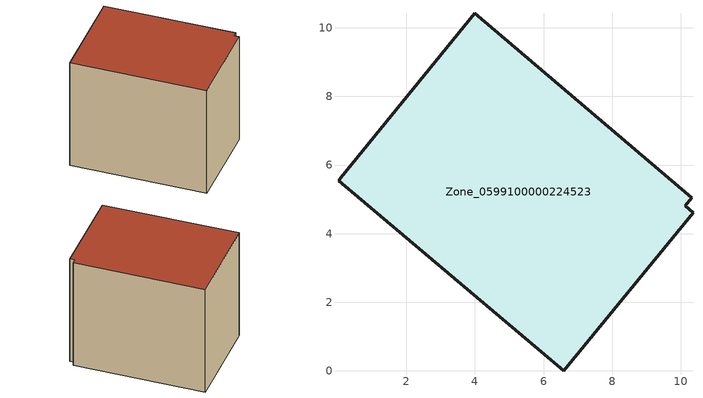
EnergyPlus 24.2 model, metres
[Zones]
Zone_0599100000224523
 floor ground (C_G): 10.13,4.81 10.35,4.61 6.58,0 0.03,5.55 0.09,5.63 3.99,10.43 10.31,5.05 z0.07
 wall outside (C_F): 0.03,5.55 6.58,0 10.35,4.61 10.13,4.81 10.31,5.05 3.99,10.43 0.09,5.63 0.03,5.55 z0.07:7.4
 roof outside (C_R): 10.35,4.61 10.13,4.81 10.31,5.05 3.99,10.43 0.09,5.63 0.03,5.55 6.58,0 z7.4
[BUILDING]
Pand.0599100000224523: North Axis=0; Terrain=City; Loads Convergence Tolerance Value=0.04; Temperature Convergence Tolerance Value=0.4; Solar Distribution=FullExterior; Maximum Number of Warmup Days=25; Minimum Number of Warmup Days=1
[Site:Location]
Rotterdam.The.Hague.AP_ZH_NLD Design_Conditions: Latitude=51.96; Longitude=4.45; Time Zone=1; Elevation=-4.5
[SITE:GROUNDTEMPERATURE:BUILDINGSURFACE]
18, 18, 18, 18, 18, 18, 18, 18, 18, 18, 18, 18
[MATERIAL] Thermal Absorptance=0.9; Solar Absorptance=0.7; Visible Absorptance=0.7
Name | Roughness | Thickness | Conductivity | Density | Specific Heat
G.TC.1946-1964 | MediumSmooth | 0.15 | 1 | 540 | 1210
F.TC.1946-1964 | Rough | 0.3 | 0.857143 | 1920 | 840
R.TC.1946-1964 | MediumRough | 0.2 | 0.235294 | 1500 | 1000
[CONSTRUCTION]
C_G: G.TC.1946-1964
C_F: F.TC.1946-1964
C_R: R.TC.1946-1964
[ZONE]
Zone_0599100000224523: Type=1; Multiplier=1; Ceiling Height=Autocalculate; Volume=Autocalculate; Floor Area=autocalculate; Part of Total Floor Area=Yes
[ZONEINFILTRATION:DESIGNFLOWRATE]
Infil_Zone_0599100000224523: Zone or ZoneList or Space or SpaceList=Zone_0599100000224523; Schedule=AlwaysOn; Design Flow Rate Calculation Method=Flow/Area; Flow Rate per Floor Area=0.003; Constant Term Coefficient=1; Temperature Term Coefficient=0; Velocity Term Coefficient=0; Velocity Squared Term Coefficient=0
[HVACTEMPLATE:ZONE:IDEALLOADSAIRSYSTEM]
Zone_0599100000224523: Maximum Heating Supply Air Temperature=50; Minimum Cooling Supply Air Temperature=13; Maximum Heating Supply Air Humidity Ratio=0.0156; Minimum Cooling Supply Air Humidity Ratio=0.0077; Heating Limit=NoLimit; Cooling Limit=NoLimit; Dehumidification Control Type=ConstantSensibleHeatRatio; Cooling Sensible Heat Ratio=0.7; Dehumidification Setpoint=60; Humidification Control Type=None; Humidification Setpoint=30; Outdoor Air Method=None; Outdoor Air Flow Rate per Person=0.00944; Outdoor Air Flow Rate per Zone Floor Area=0; Outdoor Air Flow Rate per Zone=0; Demand Controlled Ventilation Type=None; Outdoor Air Economizer Type=NoEconomizer; Heat Recovery Type=None; Sensible Heat Recovery Effectiveness=0.7; Latent Heat Recovery Effectiveness=0.65
[ZONECONTROL:THERMOSTAT]
ThermostatControl_Zone_0599100000224523: Zone or ZoneList=Zone_0599100000224523; Control Type Schedule=DualSetpointControlType; Control 1=Thermostat_Zone_0599100000224523; Temperature Difference Between Cutout And Setpoint=0
[THERMOSTATSETPOINT:DUALSETPOINT]
Thermostat_Zone_0599100000224523: Heating Setpoint Temperature Schedule=HeatingSetpoint_Zone_0599100000224523; Cooling Setpoint Temperature Schedule=CoolingSetpoint_Zone_0599100000224523
[SCHEDULE:COMPACT]
HeatingSetpoint_Zone_0599100000224523: Through: 12/31, For: AllDays, Until: 24:00, 21
CoolingSetpoint_Zone_0599100000224523: Through: 12/31, For: AllDays, Until: 24:00, 24
DualSetpointControlType: Through: 12/31, For: AllDays, Until: 24:00, 4
AlwaysOn: Through: 12/31, For: AllDays, Until: 24:00, 1
